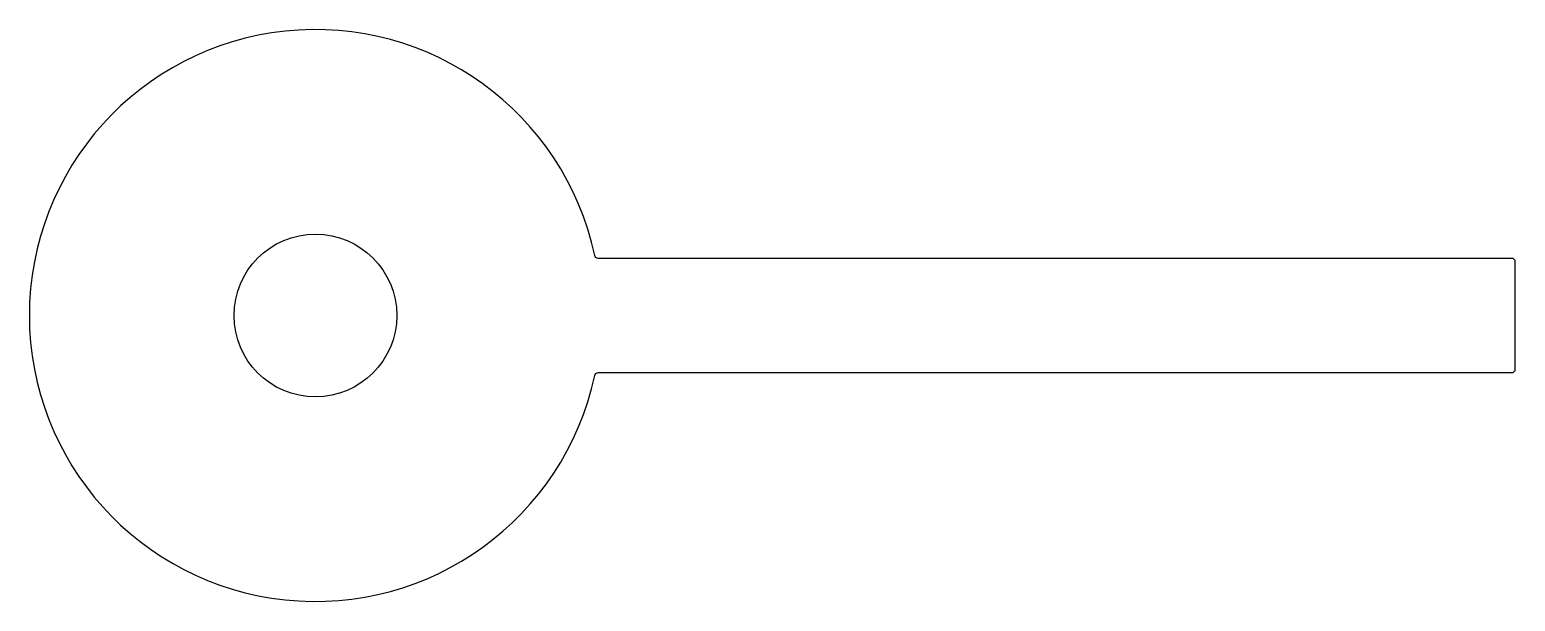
# Model space of a CAD drawing. Header units: inches. Extents: x -2.5 to 10.5, y -2.5 to 2.5.
import ezdxf

# ---------------------------------------------------------------- set-up
doc = ezdxf.new("R2010")
doc.units = ezdxf.units.IN
doc.header["$MEASUREMENT"] = 0
doc.layers.add('CUT_BORE', color=1, linetype='Continuous')
doc.layers.add('CUT_OUTER', color=7, linetype='Continuous')

msp = doc.modelspace()

# ---------------------------------------------------------------- linework, layer by layer
at = {"layer": 'CUT_BORE'}
msp.add_circle((0, 0), 0.712, dxfattribs=at)
at = {"layer": 'CUT_OUTER'}
msp.add_lwpolyline([(2.444, 0.525, 9.423292), (2.444, -0.525, -0.353553), (2.475, -0.5), (10.469, -0.5, 0.414214), (10.5, -0.469), (10.5, 0.469, 0.414214), (10.469, 0.5), (2.475, 0.5, -0.353553)], format="xyb", close=True, dxfattribs=at)

doc.saveas('drawing.dxf')
